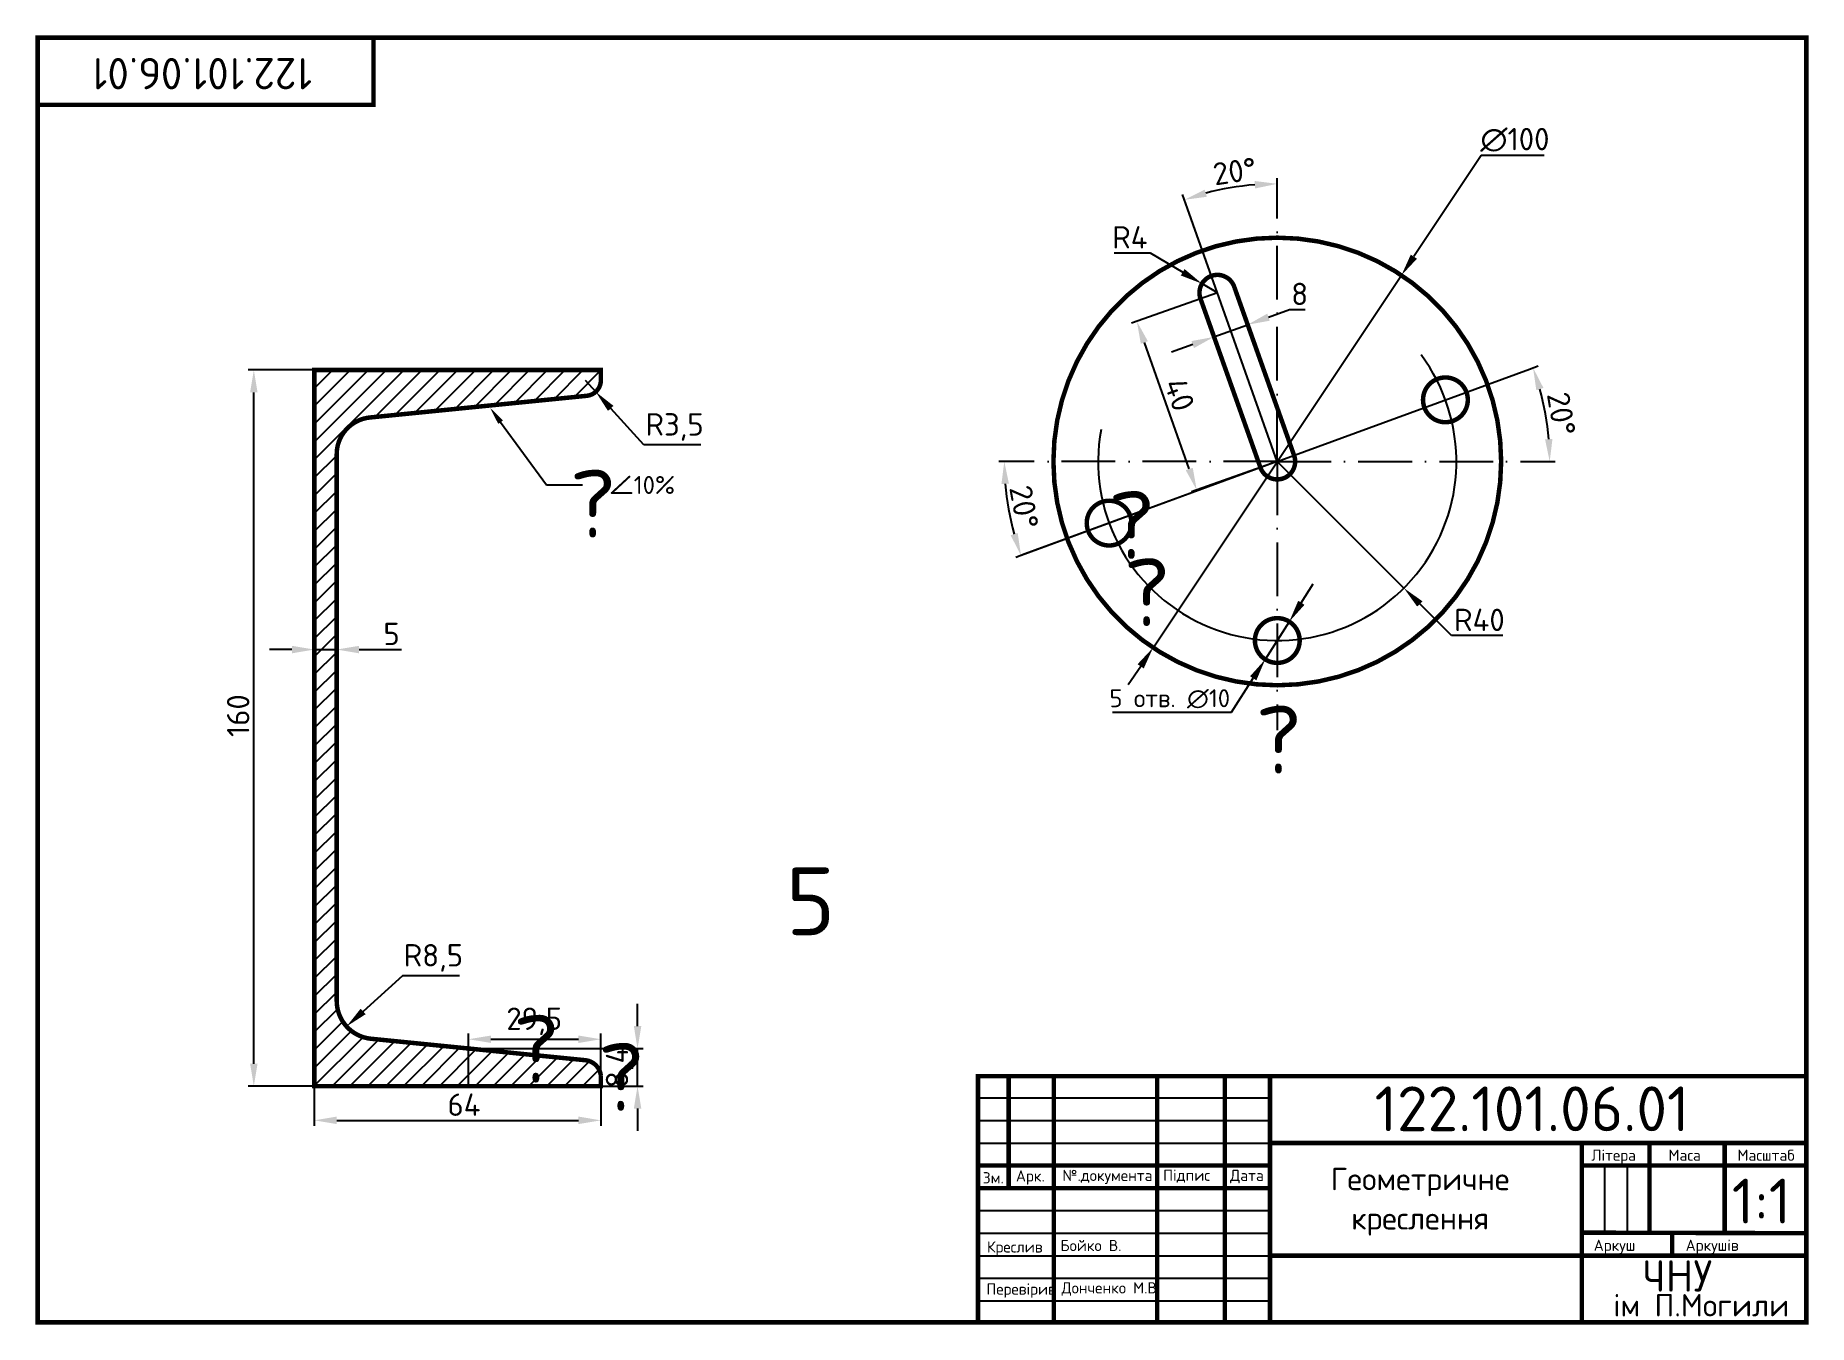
# Model space of a CAD drawing. Header units: millimetres. Extents: x 20 to 416, y 4 to 292.
import ezdxf
from ezdxf import colors
from ezdxf.entities.mleader import LeaderData, LeaderLine
from ezdxf.enums import TextEntityAlignment as Align
from ezdxf.math import Vec2, Vec3

# ---------------------------------------------------------------- set-up
doc = ezdxf.new("R2010")
doc.units = ezdxf.units.MM
doc.header["$PDMODE"] = 34
doc.header["$PDSIZE"] = -3
doc.linetypes.add('ACAD_ISO10W100', pattern=[18, 12, -3, 0, -3])
for name, color, linetype in [('Dim', 5, 'Continuous'), ('Dop', 6, 'Continuous'), ('Kontur', 7, 'Continuous'), ('Osy', 1, 'ACAD_ISO10W100')]:
    doc.layers.add(name, color=color, linetype=linetype)
doc.styles.get("Standard").update_dxf_attribs({"font": 'isocpeur.ttf'})
doc.dimstyles.new('ESKD_', dxfattribs={"dimtxt": 5, "dimasz": 5, "dimexe": 1.25, "dimexo": 0, "dimgap": 1, "dimtad": 1, "dimtoh": 1, "dimdec": 1, "dimtxsty": 'Standard', "dimcen": 2.5, "dimclrd": 256, "dimclre": 256, "dimclrt": 256, "dimadec": 0, "dimazin": 0, "dimtfac": 1, "dimtdec": 1, "dimtmove": 0, "dimatfit": 3, "dimfxl": 1, "dimtfillclr": 256, "dimlwd": -1, "dimlwe": -1, "dimarcsym": 0})

# ---------------------------------------------------------------- blocks, each defined once
blk = doc.blocks.new('*D1')
at = {"layer": 'Defpoints', "color": 0, "transparency": 16777216}
for p in [(324.58, 238.92), (269.11, 155.72)]:
    blk.add_point(p, dxfattribs=at)
at = {"layer": 'Dim', "transparency": 16777216}
for p, q in [((342.42, 265.68), (327.36, 243.08)), ((356.42, 265.68), (342.42, 265.68)), ((269.11, 155.72), (324.58, 238.92)), ((266.34, 151.55), (263.56, 147.39))]:
    blk.add_line(p, q, dxfattribs=at)
for points in [[(326.66, 243.54), (328.05, 242.62), (324.58, 238.92)], [(265.64, 152.02), (267.03, 151.09), (269.11, 155.72)]]:
    blk.add_solid(points, dxfattribs=at)
at = {"layer": 'Dim', "transparency": 16777216, "insert": (349.92, 269.18), "char_height": 5, "attachment_point": 5}
blk.add_mtext('∅100', dxfattribs=at)
blk = doc.blocks.new('*D2')
at = {"layer": 'Defpoints', "color": 0, "transparency": 16777216}
for p in [(280.03, 237.05), (283.47, 235.01)]:
    blk.add_point(p, dxfattribs=at)
at = {"layer": 'Dim', "transparency": 16777216}
for p, q in [((260.43, 243.9), (268.43, 243.9)), ((268.43, 243.9), (275.72, 239.59)), ((283.47, 235.01), (280.03, 237.05))]:
    blk.add_line(p, q, dxfattribs=at)
blk.add_solid([(276.14, 240.31), (275.3, 238.87), (280.03, 237.05)], dxfattribs=at)
at = {"layer": 'Dim', "transparency": 16777216, "insert": (263.93, 247.4), "char_height": 5, "attachment_point": 5}
blk.add_mtext('R4', dxfattribs=at)
blk = doc.blocks.new('*D3')
at = {"layer": 'Defpoints', "color": 0, "transparency": 16777216}
for p in [(290.19, 227.86), (286.43, 214.71), (293.95, 217.43)]:
    blk.add_point(p, dxfattribs=at)
at = {"layer": 'Dim', "transparency": 16777216}
for p, q in [((294.89, 229.55), (299.6, 231.25)), ((299.6, 231.25), (303.1, 231.25)), ((286.43, 214.71), (282.24, 226.32)), ((282.67, 225.14), (290.19, 227.86)), ((293.95, 217.43), (289.76, 229.03)), ((277.97, 223.45), (273.26, 221.75))]:
    blk.add_line(p, q, dxfattribs=at)
for points in [[(294.61, 230.34), (295.18, 228.77), (290.19, 227.86)], [(277.68, 224.23), (278.25, 222.66), (282.67, 225.14)]]:
    blk.add_solid(points, dxfattribs=at)
at = {"layer": 'Dim', "transparency": 16777216, "insert": (301.85, 234.75), "char_height": 5, "attachment_point": 5}
blk.add_mtext('8', dxfattribs=at)
blk = doc.blocks.new('*D4')
at = {"layer": 'Defpoints', "color": 0, "transparency": 16777216}
for p in [(299.53, 161.53), (294.16, 153.1)]:
    blk.add_point(p, dxfattribs=at)
at = {"layer": 'Dim', "transparency": 16777216}
for p, q in [((302.22, 165.75), (304.9, 169.97)), ((299.53, 161.53), (294.16, 153.1)), ((286.64, 141.29), (291.48, 148.88)), ((260.04, 141.29), (286.64, 141.29))]:
    blk.add_line(p, q, dxfattribs=at)
for points in [[(301.52, 166.2), (302.92, 165.3), (299.53, 161.53)], [(290.77, 149.33), (292.18, 148.43), (294.16, 153.1)]]:
    blk.add_solid(points, dxfattribs=at)
at = {"layer": 'Dim', "transparency": 16777216, "insert": (272.84, 144.29), "char_height": 5, "attachment_point": 5}
blk.add_mtext('{\\H0.8x;5 отв. ∅10}', dxfattribs=at)
blk = doc.blocks.new('*D5')
at = {"layer": 'Defpoints', "color": 0, "transparency": 16777216}
for p in [(296.85, 197.32), (325.13, 169.03)]:
    blk.add_point(p, dxfattribs=at)
at = {"layer": 'Dim', "transparency": 16777216}
for p, q in [((296.85, 197.32), (325.13, 169.03)), ((335.74, 158.43), (328.67, 165.5)), ((347.24, 158.43), (335.74, 158.43))]:
    blk.add_line(p, q, dxfattribs=at)
blk.add_solid([(329.26, 166.09), (328.08, 164.91), (325.13, 169.03)], dxfattribs=at)
at = {"layer": 'Dim', "transparency": 16777216, "insert": (341.99, 161.93), "char_height": 5, "attachment_point": 5}
blk.add_mtext('R40', dxfattribs=at)
blk = doc.blocks.new('*D6')
at = {"layer": 'Defpoints', "color": 0, "transparency": 16777216}
for p in [(353.18, 217.97), (356.02, 211.44), (296.85, 197.32), (296.85, 197.32), (356.85, 197.32)]:
    blk.add_point(p, dxfattribs=at)
at = {"layer": 'Dim', "transparency": 16777216}
for p, q in [((353.18, 217.97), (355.14, 218.69)), ((356.85, 197.32), (358.94, 197.32))]:
    blk.add_line(p, q, dxfattribs=at)
blk.add_arc((296.85, 197.32), 60.84, 4.7101, 15.4263, dxfattribs=at)
for points in [[(354.7, 213.25), (356.29, 213.75), (353.97, 218.26)], [(358.31, 202.35), (356.65, 202.28), (357.69, 197.32)]]:
    blk.add_solid(points, dxfattribs=at)
at = {"layer": 'Dim', "transparency": 16777216, "insert": (360.3, 207.97), "char_height": 5, "attachment_point": 5, "rotation": 279.5315}
blk.add_mtext('20°', dxfattribs=at)
blk = doc.blocks.new('*D7')
at = {"layer": 'Defpoints', "color": 0, "transparency": 16777216}
for p in [(282.87, 257.75), (276.78, 253.86), (296.85, 257.32), (296.85, 197.32), (296.85, 197.32)]:
    blk.add_point(p, dxfattribs=at)
at = {"layer": 'Dim', "transparency": 16777216}
for p, q in [((296.85, 257.32), (296.85, 260.6)), ((276.78, 253.86), (275.68, 256.95))]:
    blk.add_line(p, q, dxfattribs=at)
blk.add_arc((296.85, 197.32), 62.03, 94.6196, 104.919, dxfattribs=at)
for points in [[(281.12, 256.46), (280.63, 258.05), (276.1, 255.78)], [(291.82, 259.98), (291.88, 258.31), (296.85, 259.35)]]:
    blk.add_solid(points, dxfattribs=at)
at = {"layer": 'Dim', "transparency": 16777216, "insert": (287.34, 262.15), "char_height": 5, "attachment_point": 5, "rotation": 8.3423}
blk.add_mtext('20°', dxfattribs=at)
blk = doc.blocks.new('*D8')
at = {"layer": 'Defpoints', "color": 0, "transparency": 16777216}
for p in [(236.85, 197.32), (296.85, 197.32), (296.85, 197.32), (236.3, 190.19), (240.51, 176.66)]:
    blk.add_point(p, dxfattribs=at)
at = {"layer": 'Dim', "transparency": 16777216}
for p, q in [((236.85, 197.32), (234.63, 197.32)), ((240.51, 176.66), (238.44, 175.9))]:
    blk.add_line(p, q, dxfattribs=at)
blk.add_arc((296.85, 197.32), 60.96, 184.7004, 195.436, dxfattribs=at)
for points in [[(235.25, 192.29), (236.92, 192.36), (235.88, 197.32)], [(238.87, 181.35), (237.29, 180.84), (239.61, 176.33)]]:
    blk.add_solid(points, dxfattribs=at)
at = {"layer": 'Dim', "transparency": 16777216, "insert": (240.29, 187.13), "char_height": 5, "attachment_point": 5, "rotation": 280.2064}
blk.add_mtext('20°', dxfattribs=at)
blk = doc.blocks.new('*D9')
at = {"layer": 'Defpoints', "color": 0, "transparency": 16777216}
for p in [(283.47, 235.01), (265.48, 228.63), (296.85, 197.32)]:
    blk.add_point(p, dxfattribs=at)
at = {"layer": 'Dim', "transparency": 16777216}
for p, q in [((283.47, 235.01), (264.31, 228.21)), ((277.19, 195.65), (267.16, 223.92)), ((296.85, 197.32), (277.68, 190.52))]:
    blk.add_line(p, q, dxfattribs=at)
for points in [[(267.94, 224.2), (266.37, 223.64), (265.48, 228.63)], [(277.97, 195.92), (276.4, 195.37), (278.86, 190.93)]]:
    blk.add_solid(points, dxfattribs=at)
at = {"layer": 'Dim', "transparency": 16777216, "insert": (275.01, 212.25), "char_height": 5, "attachment_point": 5, "rotation": 289.5386}
blk.add_mtext('40', dxfattribs=at)
blk = doc.blocks.new('*D10')
at = {"layer": 'Defpoints', "color": 0, "transparency": 16777216}
for p in [(81.78, 57.76), (145.78, 57.76), (145.78, 50.12)]:
    blk.add_point(p, dxfattribs=at)
at = {"layer": 'Dim', "transparency": 16777216}
for p, q in [((81.78, 57.76), (81.78, 48.87)), ((145.78, 57.76), (145.78, 48.87)), ((86.78, 50.12), (140.78, 50.12))]:
    blk.add_line(p, q, dxfattribs=at)
for points in [[(86.78, 50.96), (86.78, 49.29), (81.78, 50.12)], [(140.78, 50.96), (140.78, 49.29), (145.78, 50.12)]]:
    blk.add_solid(points, dxfattribs=at)
at = {"layer": 'Dim', "transparency": 16777216, "insert": (115.21, 53.62), "char_height": 5, "attachment_point": 5}
blk.add_mtext('64', dxfattribs=at)
blk = doc.blocks.new('*D11')
at = {"layer": 'Defpoints', "color": 0, "transparency": 16777216}
for p in [(68.27, 217.76), (81.78, 217.76), (81.78, 57.76)]:
    blk.add_point(p, dxfattribs=at)
at = {"layer": 'Dim', "transparency": 16777216}
for p, q in [((81.78, 217.76), (67.02, 217.76)), ((68.27, 62.76), (68.27, 212.76)), ((81.78, 57.76), (67.02, 57.76))]:
    blk.add_line(p, q, dxfattribs=at)
for points in [[(67.44, 212.76), (69.1, 212.76), (68.27, 217.76)], [(67.44, 62.76), (69.1, 62.76), (68.27, 57.76)]]:
    blk.add_solid(points, dxfattribs=at)
at = {"layer": 'Dim', "transparency": 16777216, "insert": (64.77, 140.54), "char_height": 5, "attachment_point": 5, "rotation": 90}
blk.add_mtext('160', dxfattribs=at)
blk = doc.blocks.new('*D12')
at = {"layer": 'Defpoints', "color": 0, "transparency": 16777216}
for p in [(81.78, 155.92), (86.78, 155.92), (86.78, 155.3)]:
    blk.add_point(p, dxfattribs=at)
at = {"layer": 'Dim', "transparency": 16777216}
for p, q in [((76.78, 155.3), (71.78, 155.3)), ((81.78, 155.92), (81.78, 154.05)), ((81.78, 155.3), (86.78, 155.3)), ((86.78, 155.92), (86.78, 154.05)), ((91.78, 155.3), (101.28, 155.3))]:
    blk.add_line(p, q, dxfattribs=at)
for points in [[(76.78, 156.13), (76.78, 154.46), (81.78, 155.3)], [(91.78, 156.13), (91.78, 154.46), (86.78, 155.3)]]:
    blk.add_solid(points, dxfattribs=at)
at = {"layer": 'Dim', "transparency": 16777216, "insert": (99.03, 158.8), "char_height": 5, "attachment_point": 5}
blk.add_mtext('5', dxfattribs=at)
blk = doc.blocks.new('*D13')
at = {"layer": 'Defpoints', "color": 0, "transparency": 16777216}
for p in [(95.28, 76.8), (88.98, 71.1)]:
    blk.add_point(p, dxfattribs=at)
at = {"layer": 'Dim', "transparency": 16777216}
for p, q in [((101.49, 82.42), (92.69, 74.45)), ((114.24, 82.42), (101.49, 82.42))]:
    blk.add_line(p, q, dxfattribs=at)
blk.add_solid([(92.13, 75.07), (93.25, 73.84), (88.98, 71.1)], dxfattribs=at)
at = {"layer": 'Dim', "transparency": 16777216, "insert": (108.37, 86.42), "char_height": 5, "attachment_point": 5}
blk.add_mtext('R8,5', dxfattribs=at)
blk = doc.blocks.new('*D14')
at = {"layer": 'Defpoints', "color": 0, "transparency": 16777216}
for p in [(142.28, 215.48), (144.63, 212.88)]:
    blk.add_point(p, dxfattribs=at)
at = {"layer": 'Dim', "transparency": 16777216}
for p, q in [((142.28, 215.48), (144.63, 212.88)), ((155.37, 201.02), (147.99, 209.18)), ((168.12, 201.02), (155.37, 201.02))]:
    blk.add_line(p, q, dxfattribs=at)
blk.add_solid([(148.6, 209.74), (147.37, 208.62), (144.63, 212.88)], dxfattribs=at)
at = {"layer": 'Dim', "transparency": 16777216, "insert": (162.24, 205.02), "char_height": 5, "attachment_point": 5}
blk.add_mtext('R3,5', dxfattribs=at)
blk = doc.blocks.new('*D15')
at = {"layer": 'Defpoints', "color": 0, "transparency": 16777216}
for p in [(145.78, 68.24), (116.24, 57.76), (145.78, 57.76)]:
    blk.add_point(p, dxfattribs=at)
at = {"layer": 'Dim', "transparency": 16777216}
for p, q in [((116.24, 57.76), (116.24, 69.49)), ((121.24, 68.24), (140.78, 68.24)), ((145.78, 57.76), (145.78, 69.49))]:
    blk.add_line(p, q, dxfattribs=at)
for points in [[(121.24, 69.07), (121.24, 67.41), (116.24, 68.24)], [(140.78, 69.07), (140.78, 67.41), (145.78, 68.24)]]:
    blk.add_solid(points, dxfattribs=at)
at = {"layer": 'Dim', "transparency": 16777216, "insert": (130.89, 72.24), "char_height": 5, "attachment_point": 5}
blk.add_mtext('29,5', dxfattribs=at)
blk = doc.blocks.new('*D16')
at = {"layer": 'Defpoints', "color": 0, "transparency": 16777216}
for p in [(116.24, 66.17), (153.97, 66.17), (116.24, 57.76)]:
    blk.add_point(p, dxfattribs=at)
at = {"layer": 'Dim', "transparency": 16777216}
for p, q in [((153.97, 71.17), (153.97, 76.17)), ((116.24, 66.17), (155.22, 66.17)), ((153.97, 57.76), (153.97, 66.17)), ((116.24, 57.76), (155.22, 57.76)), ((153.97, 52.76), (153.97, 47.76))]:
    blk.add_line(p, q, dxfattribs=at)
for points in [[(153.14, 71.17), (154.81, 71.17), (153.97, 66.17)], [(153.14, 52.76), (154.81, 52.76), (153.97, 57.76)]]:
    blk.add_solid(points, dxfattribs=at)
at = {"layer": 'Dim', "transparency": 16777216, "insert": (149.97, 61.96), "char_height": 5, "attachment_point": 5, "rotation": 90}
blk.add_mtext('8,4', dxfattribs=at)

msp = doc.modelspace()

# ---------------------------------------------------------------- hatches: boundary and pattern name
at = {"layer": 'Kontur'}
h = msp.add_hatch(dxfattribs=at)
h.set_pattern_fill('ANGLE', color=256)
h.set_pattern_definition([(0, (0, 0), (0, 6.985), [5.08, -1.905]), (90, (0, 0), (-6.985, 4e-16), [5.08, -1.905])])
h.paths.add_polyline_path([(341.67, 263.43), (358.17, 263.43), (358.17, 275.43), (341.67, 275.43)], flags=9)
h.paths.add_polyline_path([(304.11, 167.75), (317.11, 167.75), (317.11, 179.75), (304.11, 179.75)], flags=9)
h.paths.add_polyline_path([(236.25, 181.76), (240.55, 170.02), (251.82, 174.15), (247.52, 185.89)], flags=9)
h.paths.add_polyline_path([(347.22, 222.44), (351.52, 210.71), (362.79, 214.84), (358.48, 226.57)], flags=9)
h.paths.add_polyline_path([(271.64, 249.65), (283.42, 253.83), (279.41, 265.14), (267.63, 260.96)], flags=9)
h.paths.add_polyline_path([(270.11, 229.41), (273.46, 219.99), (284.77, 224), (281.42, 233.42)], flags=9)
h.paths.add_polyline_path([(364.22, 157.65), (378.22, 157.65), (378.22, 169.65), (364.22, 169.65)], flags=9)
h = msp.add_hatch(dxfattribs=at)
h.set_pattern_fill('ANSI31', color=256, scale=0.89)
h.paths.add_polyline_path([(142.68, 212, 0.380828), (145.78, 215.48), (145.78, 217.76), (81.78, 217.76), (81.78, 57.76), (145.78, 57.76), (145.78, 60.06, 0.356963), (142.28, 63.56), (94.64, 68.33, -0.392218), (86.78, 76.8), (86.78, 198.96, -0.385325), (94.2, 207.15)])

# ---------------------------------------------------------------- linework, layer by layer
at = {"layer": 'Dop'}
for p, q in [((81.78, 57.76), (81.78, 217.76)), ((81.78, 217.76), (86.78, 217.76)), ((81.78, 217.76), (145.78, 217.76)), ((145.78, 217.76), (145.78, 215.48)), ((142.68, 212), (94.2, 207.15)), ((86.78, 198.72), (86.78, 76.8)), ((94.45, 68.35), (142.97, 63.49)), ((145.78, 57.76), (145.78, 60.06)), ((145.78, 57.76), (81.78, 57.76))]:
    msp.add_line(p, q, dxfattribs=at)
for centre, radius, start, end in [((142.28, 215.48), 3.5, 274.7831, 0), ((95.28, 198.72), 8.5, 97.3388, 180), ((95.28, 76.8), 8.5, 180, 265.6663), ((142.28, 60.06), 3.5, 0, 90)]:
    msp.add_arc(centre, radius, start, end, dxfattribs=at)
at = {"layer": 'Kontur'}
for p, q in [((296.85, 197.32), (276.78, 253.86)), ((283.47, 235.01), (283.47, 235.01)), ((283.47, 235.01), (283.47, 235.01)), ((283.47, 235.01), (283.47, 235.01)), ((283.47, 235.01), (283.47, 235.01)), ((287.3, 236.16), (300.6, 198.69)), ((279.77, 233.49), (293.09, 195.94)), ((296.85, 197.32), (353.18, 217.97)), ((296.85, 197.32), (239.66, 176.35)), ((296.85, 197.32), (240.51, 176.66)), ((296.85, 197.32), (296.85, 197.32)), ((296.85, 197.32), (296.85, 197.32)), ((296.85, 197.32), (296.85, 197.32)), ((236.86, 60), (236.86, 34.98)), ((246.94, 60), (246.94, 5)), ((270.02, 60), (270.02, 5)), ((285.13, 60), (285.13, 5)), ((295.21, 60), (295.21, 5)), ((230, 55.12), (295.21, 55.12)), ((230, 50.09), (295.21, 50.09)), ((230, 45.05), (295.21, 45.05)), ((415, 45.05), (295.21, 45.05)), ((364.88, 45.05), (364.88, 5)), ((379.99, 45.05), (379.99, 24.91)), ((396.78, 45.05), (396.78, 24.91)), ((230, 40.02), (295.21, 40.02)), ((415, 40.02), (364.88, 40.02)), ((369.92, 40.02), (369.92, 24.91)), ((374.96, 40.02), (374.96, 24.91)), ((230, 34.98), (295.21, 34.98)), ((230, 29.95), (295.21, 29.95)), ((230, 24.91), (295.21, 24.91)), ((415, 24.91), (364.88, 24.91)), ((385.03, 19.88), (385.03, 24.91)), ((396.78, 24.91), (396.78, 24.91)), ((230, 19.88), (295.21, 19.88)), ((415, 19.88), (295.21, 19.88)), ((230, 14.85), (295.21, 14.85)), ((230, 9.81), (295.21, 9.81))]:
    msp.add_line(p, q, dxfattribs=at)
at = {"layer": 'Kontur', "const_width": 1}
for points in [[(20, 5), (415, 5), (415, 292), (20, 292)], [(20, 277), (95, 277), (95, 292), (20, 292)]]:
    msp.add_lwpolyline(points, close=True, dxfattribs=at)
for points in [[(296.85, 247.32, -0.414214), (346.85, 197.32, -0.414214), (296.85, 147.32, -0.414214), (246.85, 197.32, -0.414214), (296.85, 247.32, -1)], [(282.13, 238.78, 0.428941), (279.77, 233.49), (293.09, 195.94, 0.414214), (298.22, 193.56, 0.414214), (300.6, 198.69), (287.3, 236.16, 0.428941), (282.13, 238.78, 1.341729)], [(94.45, 68.35), (142.28, 63.56, -0.356963), (145.78, 60.06), (145.78, 57.76), (81.78, 57.76), (81.78, 217.76)], [(145.78, 215.48, -0.380828), (142.68, 212), (94.2, 207.15)], [(334.4, 216.09, -0.414214), (339.4, 211.09, -0.414214), (334.4, 206.09, -0.414214), (329.4, 211.09, -0.414214), (334.4, 216.09, 0.436823)], [(94.2, 207.15, 0.393495), (86.78, 198.72, 0.304739)], [(86.78, 198.96), (86.78, 76.8, 0.3858), (94.45, 68.35, 0.003945)], [(259.29, 188.55, -0.414214), (264.29, 183.55, -0.414214), (259.29, 178.55, -0.414214), (254.29, 183.55, -0.414214), (259.29, 188.55, -0.433319)], [(296.85, 162.32, -0.414214), (301.85, 157.32, -0.414214), (296.85, 152.32, -0.414214), (291.85, 157.32, -0.414214), (296.85, 162.32, -2.469469)]]:
    msp.add_lwpolyline(points, format="xyb", dxfattribs=at)
for points in [[(69.09, 237.21), (69.09, 237.21)], [(81.78, 217.76), (145.78, 217.76), (145.78, 215.48)], [(81.78, 57.76), (81.78, 217.76)], [(145.78, 217.76), (81.78, 217.76), (81.78, 57.76)], [(100.96, 64.42), (100.96, 64.42)], [(415, 5), (415, 60), (230, 60), (230, 5)], [(236.86, 34.98), (236.86, 60)], [(246.94, 5), (246.94, 60)], [(270.02, 5), (270.02, 60)], [(285.13, 5), (285.13, 60)], [(295.21, 5), (295.21, 60)], [(295.21, 45.05), (415, 45.05)], [(364.88, 5), (364.88, 45.05)], [(379.99, 24.91), (379.99, 45.05)], [(396.78, 24.95), (396.78, 45.05)], [(230, 40.02), (295.21, 40.02)], [(415, 40.02), (364.88, 40.02)], [(230, 34.98), (295.21, 34.98)], [(364.88, 25.03), (415, 24.91)], [(385.03, 19.88), (385.03, 24.91)], [(295.21, 19.88), (415, 19.88)]]:
    msp.add_lwpolyline(points, dxfattribs=at)
at = {"layer": 'Kontur'}
for centre, radius in [((296.85, 197.32), 50), ((334.4, 211.09), 5), ((259.29, 183.55), 5), ((296.85, 157.32), 5)]:
    msp.add_circle(centre, radius, dxfattribs=at)
for centre, radius, start, end in [((283.47, 235.01), 4, 16.6726, 202.4046), ((296.85, 197.32), 40, 169.6795, 36.5046), ((296.85, 197.32), 4, 200.1364, 20.1364)]:
    msp.add_arc(centre, radius, start, end, dxfattribs=at)
at = {"layer": 'Osy'}
for q in [(296.85, 257.32), (236.85, 197.32), (356.85, 197.32), (296.85, 137.32)]:
    msp.add_line((296.85, 197.32), q, dxfattribs=at)

# ---------------------------------------------------------------- texts
at = {"layer": 'Kontur'}
msp.add_text('122.101.06.01', height=7, rotation=180, dxfattribs=at).set_placement((81.3, 287.46))
at = {"layer": 'Kontur', "color": 1}
for s, p in [('?', (143.99, 180.35)), ('?', (264.29, 175.57)), ('?', (267.71, 160.55)), ('?', (297.15, 127.62)), ('5', (192.61, 91.49)), ('?', (131.31, 58.55)), ('?', (150.28, 52.27))]:
    msp.add_text(s, height=15.15, dxfattribs=at).set_placement(p, align=Align.CENTER)
at = {"layer": 'Kontur'}
for s, height, p in [('122.101.06.01', 10, (318.58, 47.7)), ('Зм.', 2.5, (231.08, 36.04)), ('Арк.', 2.5, (238.47, 36.45)), ('№.документа', 2.5, (248.85, 36.57)), ('Підпис', 2.5, (271.36, 36.6)), ('Дата', 2.5, (286.32, 36.57)), ('1:1', 10, (398.36, 27.09)), ('Креслив', 2.5, (232, 20.59)), ('Бойко В.', 2.5, (248.42, 20.91)), ('Аркушів', 2.5, (388.05, 20.96)), ('ЧНУ', 7, (378.44, 11.86)), ('Перевірив', 2.5, (231.87, 11.18)), ('Донченко М.В.', 2.5, (248.67, 11.44)), ('ім П.Могили', 5, (371.9, 6.31))]:
    msp.add_text(s, height=height, dxfattribs=at).set_placement(p)
for s, height, p in [('Літера', 2.5, (371.97, 41.08)), ('Маса', 2.5, (387.83, 41.08)), ('Масштаб', 2.5, (406.01, 41.08)), ('Геометричне', 5, (328.75, 34.52)), ('креслення', 5, (328.75, 25.73)), ('Аркуш', 2.5, (372.17, 20.96))]:
    msp.add_text(s, height=height, dxfattribs=at).set_placement(p, align=Align.CENTER)

# ---------------------------------------------------------------- dimensions: what is measured, and where the dimension line sits
at = {"layer": 'Dim'}
dim = msp.add_diameter_dim_2p(p1=(269.11, 155.72), p2=(324.58, 238.92), dimstyle='ESKD_', dxfattribs=at)
dim.commit()
dim.dimension.update_dxf_attribs({"geometry": '*D1', "text_midpoint": (349.92, 265.68), "dimtype": 163})
for base, line1, line2, picture, middle in [((282.87, 257.75), ((296.85, 197.32), (296.85, 257.32)), ((296.85, 197.32), (276.78, 253.86)), '*D7', (287.85, 258.69)), ((356.02, 211.44), ((296.85, 197.32), (356.85, 197.32)), ((296.85, 197.32), (353.18, 217.97)), '*D6', (356.85, 207.39)), ((236.3, 190.19), ((296.85, 197.32), (236.85, 197.32)), ((296.85, 197.32), (240.51, 176.66)), '*D8', (236.85, 186.51))]:
    dim = msp.add_angular_dim_2l(base=base, line1=line1, line2=line2, dimstyle='ESKD_', dxfattribs=at)
    dim.commit()
    dim.dimension.update_dxf_attribs({"geometry": picture, "text_midpoint": middle, "dimtype": 162})
for center, mpoint, picture, middle in [((283.47, 235.01), (280.03, 237.05), '*D2', (263.93, 243.9)), ((95.28, 76.8), (88.98, 71.1), '*D13', (108.37, 82.42))]:
    dim = msp.add_radius_dim(center=center, mpoint=mpoint, dimstyle='ESKD_', dxfattribs=at)
    dim.commit()
    dim.dimension.update_dxf_attribs({"geometry": picture, "text_midpoint": middle, "dimtype": 164})
for base, p1, p2, angle, picture, middle, dimtype in [((290.19, 227.86), (286.43, 214.71), (293.95, 217.43), 19.8377, '*D3', (301.85, 231.25), 161), ((265.48, 228.63), (296.85, 197.32), (283.47, 235.01), 109.5386, '*D9', (271.71, 211.08), 161), ((68.27, 217.76), (81.78, 57.76), (81.78, 217.76), 90, '*D11', (68.27, 140.54), 160), ((153.97, 66.17), (116.24, 57.76), (116.24, 66.17), 90, '*D16', (153.97, 61.96), 160), ((145.78, 50.12), (81.78, 57.76), (145.78, 57.76), 0, '*D10', (115.21, 50.12), 161)]:
    dim = msp.add_linear_dim(base=base, p1=p1, p2=p2, angle=angle, dimstyle='ESKD_', dxfattribs=at)
    dim.commit()
    dim.dimension.update_dxf_attribs({"geometry": picture, "text_midpoint": middle, "dimtype": dimtype})
for center, mpoint, picture, middle in [((142.28, 215.48), (144.63, 212.88), '*D14', (162.24, 205.02)), ((296.85, 197.32), (325.13, 169.03), '*D5', (341.99, 161.93))]:
    dim = msp.add_radius_dim(center=center, mpoint=mpoint, dimstyle='ESKD_', dxfattribs=at)
    dim.commit()
    dim.dimension.update_dxf_attribs({"geometry": picture, "text_midpoint": middle})
dim = msp.add_diameter_dim_2p(p1=(299.53, 161.53), p2=(294.16, 153.1), text='{\\H0.8x;5 отв. <>}', dimstyle='ESKD_', dxfattribs=at)
dim.commit()
dim.dimension.update_dxf_attribs({"geometry": '*D4', "text_midpoint": (272.84, 144.29)})
for base, p1, p2, picture, middle in [((86.78, 155.3), (81.78, 155.92), (86.78, 155.92), '*D12', (99.03, 155.3)), ((145.78, 68.24), (116.24, 57.76), (145.78, 57.76), '*D15', (130.89, 68.24))]:
    dim = msp.add_linear_dim(base=base, p1=p1, p2=p2, dimstyle='ESKD_', dxfattribs=at)
    dim.commit()
    dim.dimension.update_dxf_attribs({"geometry": picture, "text_midpoint": middle, "dimtype": 160})

# ---------------------------------------------------------------- leaders
ml = msp.add_multileader_mtext('Standard', dxfattribs=at)
ml.set_content('\\pxi-3,l4,t4;∠10%', color=256)
ml.set_leader_properties()
ml.build(insert=Vec2(0, 0))
ml.multileader.update_dxf_attribs({"text_right_attachment_type": 6, "dogleg_length": 0.36})
ctx = ml.context
ctx.base_point, ctx.plane_origin = Vec3(141.68, 192.07), Vec3(121.02, 209.33)
ctx.right_attachment = 6
notes = []
notes.append((ctx, [(0, (1, 1, 0), (133.67, 192.07), (1, 0), 8.02, [(0, [(121.02, 209.33)], 0, [])])]))
ctx.mtext.insert, ctx.mtext.flow_direction = Vec3(143.68, 194.07), 5
for ctx, leaders in notes:
    for number, flags, end, landing, length, lines in leaders:
        leader = LeaderData()
        leader.index, (leader.has_last_leader_line, leader.has_dogleg_vector, leader.attachment_direction) = number, flags
        leader.last_leader_point, leader.dogleg_vector, leader.dogleg_length = Vec3(end), Vec3(landing), length
        for number, points, colour, breaks in lines:
            line = LeaderLine()
            line.index, line.vertices, line.color, line.breaks = number, Vec3.list(points), colors.encode_raw_color(colour), breaks
            leader.lines.append(line)
        ctx.leaders.append(leader)

doc.saveas('drawing.dxf')
